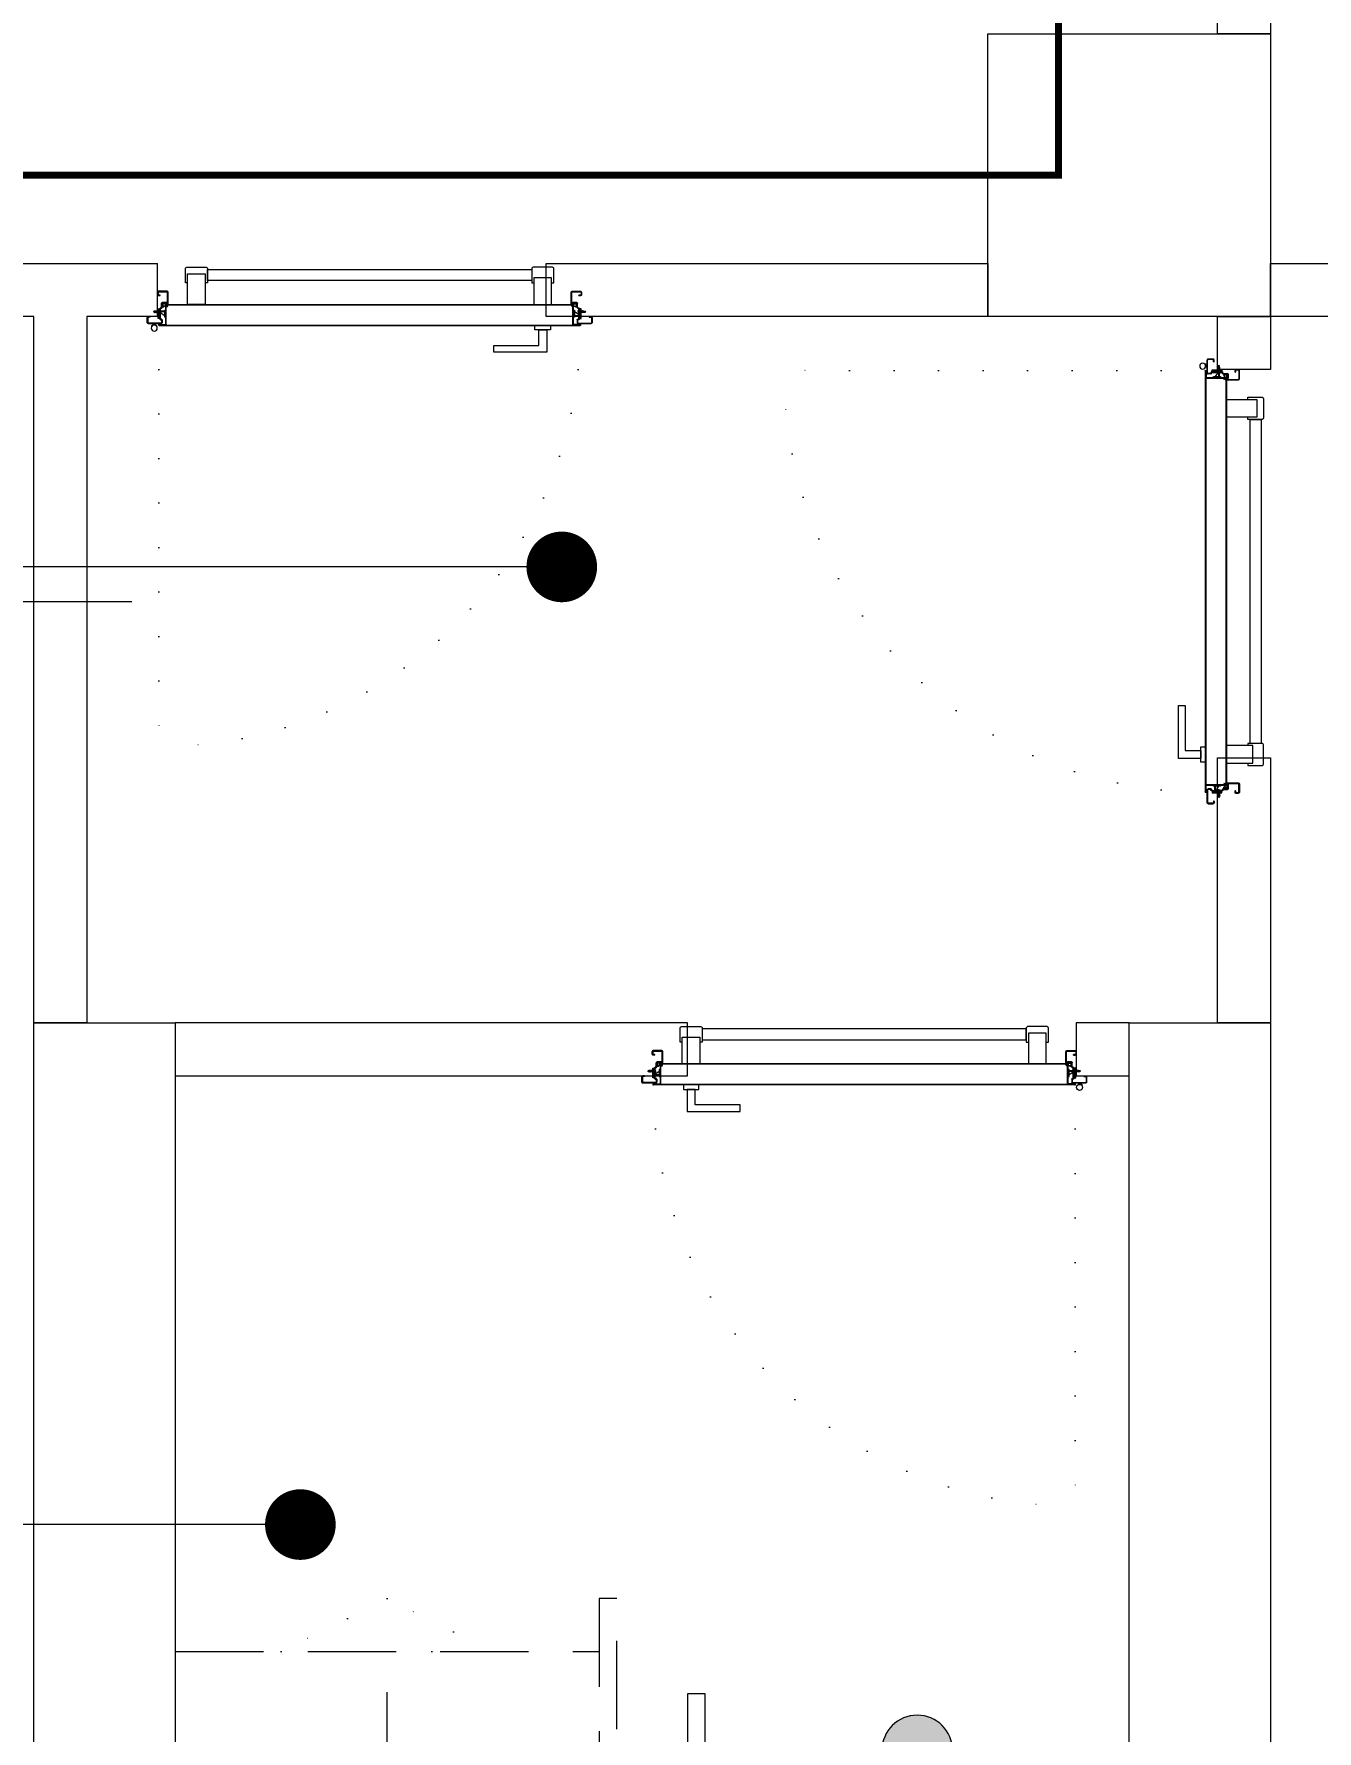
# Model space of a CAD drawing. Header units: metres. Extents: x -17822 to 152406, y -4219 to 19791.
# Drawn here: x 6470 to 6833.2, y 2799.5 to 3280 of the extents above; entities that cross this region are included whole.
import ezdxf
from ezdxf.enums import TextEntityAlignment as Align

# ---------------------------------------------------------------- set-up
doc = ezdxf.new("R2010")
doc.units = ezdxf.units.M
doc.header["$LTSCALE"] = 100
doc.header["$MEASUREMENT"] = 0
doc.linetypes.add('DOT2', pattern=[0.125, 0, -0.125])
doc.linetypes.add('HIDDEN', pattern=[0.375, 0.25, -0.125])
doc.layers.get('0').update_dxf_attribs({"color": 9, "lineweight": 9})
for name, color, linetype, lineweight in [('00', 9, 'Continuous', 9), ('01', 9, 'Continuous', 9), ('06D', 9, 'Continuous', 9), ('10', 9, 'Continuous', 9), ('14', 9, 'Continuous', 9), ('19', 9, 'Continuous', 9), ('19D', 9, 'DOT2', 9), ('20', 9, 'DOT2', 9), ('21', 9, 'Continuous', 9), ('21_mahal200', 9, 'Continuous', 9)]:
    doc.layers.add(name, color=color, linetype=linetype, lineweight=lineweight)
doc.styles.add('Arial', font='arial.ttf', dxfattribs={"height": 2.5})
doc.styles.add('MuuM_TEXT-ITALIC', font='ARIALNI.TTF')
doc.styles.add('MuuM_TEXT-STANDART', font='ARIALN.TTF')
doc.dimstyles.new('MuuM_DIM200', dxfattribs={"dimscale": 20, "dimtxt": 2, "dimasz": 1, "dimexe": 1, "dimexo": 1, "dimgap": 1, "dimtad": 1, "dimdec": 1, "dimrnd": 0.5, "dimdsep": 46, "dimtxsty": 'MuuM_TEXT-STANDART', "dimblk": 'ARCHTICK', "dimcen": 0, "dimdle": 0.15, "dimclrd": 256, "dimclre": 256, "dimclrt": 256, "dimadec": 0, "dimazin": 0, "dimtfac": 5, "dimtdec": 1, "dimtix": 1, "dimtmove": 2, "dimatfit": 3, "dimldrblk": 'DOT', "dimfxl": 3, "dimfxlon": 1, "dimtolj": 1, "dimlwd": -1, "dimlwe": -1, "dimarcsym": 0})

# ---------------------------------------------------------------- blocks, each defined once
blk = doc.blocks.new('p-kolon_80x80')
blk.add_lwpolyline([(-40, -40), (40, -40), (40, 40), (-40, 40)], close=True)
blk = doc.blocks.new('2.bod.sitatik')
at = {"layer": '01'}
blk.add_lwpolyline([(6509.999995712435, -5630.000000000011), (6509.999995712435, -5630.000000000011), (6509.999995712435, -5630.000000000011), (6509.999995712435, -6180.000004305974), (6779.999995712431, -6180.000004305974), (6779.999995712427, -5765.000000124553), (6779.999995712427, -5765.000000124553), (6779.99999571246, -5630.000000000004), (6819.99999571246, -5630.000000000004), (6819.999995712427, -6230.000004305974), (6469.999995712427, -6230.000004305974), (6469.999995712431, -5630.000000000011), (6509.999995712435, -5630.000000000011)], dxfattribs=at)
at = {"layer": '01', "xscale": -1, "rotation": 180}
blk.add_blockref('p-kolon_80x80', (6779.999995712427, -5390.00000430597), dxfattribs=at)
blk = doc.blocks.new('p-işyeri')
at = {"color": 0, "const_width": 2}
blk.add_lwpolyline([(200, 0), (200, 700), (-200, 700), (-200, 0)], close=True, dxfattribs=at)
blk = doc.blocks.new('0_arrowstairs')
blk.add_lwpolyline([(0, 0), (0, -30), (15, 0), (0, 30)], close=True)
blk = doc.blocks.new('p-M01-M02_M03')
at = {"layer": '19'}
h = blk.add_hatch(color=256, dxfattribs=at)
h.dxf.hatch_style = 1
h.paths.add_polyline_path([(186, -201.2897312964414), (234, -201.2897312964414), (210.0000006112423, -177.2458645339938)])
h = blk.add_hatch(color=256, dxfattribs=at)
h.dxf.hatch_style = 1
edge = h.paths.add_edge_path()
edge.add_arc((210, -344), 10, 0, 360)
for points in [[(145, -206.3333333333357), (270, -147.9999999999927)], [(145, -206.3333333333357), (270, -148)], [(210, -344), (210, -201.2897312964414), (210, -201.2897312964414)], [(150, -204), (150, -360), (150, -360), (145, -360), (145, -360), (145, -206.3333333333357)]]:
    blk.add_lwpolyline(points, dxfattribs=at)
blk.add_lwpolyline([(186, -201.2897312964414), (234, -201.2897312964414), (210.0000006112423, -177.2458645339938)], close=True, dxfattribs=at)
at = {"layer": '19', "linetype": 'Continuous'}
for points in [[(210, -176), (270, -176)], [(150, -204), (270, -204)], [(150, -231.9999999999999), (270, -232)], [(150, -260), (270, -260)], [(150, -288), (270, -288)], [(150, -316), (270, -316)], [(150, -344), (270, -344)]]:
    blk.add_lwpolyline(points, dxfattribs=at)
at = {"layer": '19'}
blk.add_circle((210, -344), 10, dxfattribs=at)
at = {"layer": '19D', "linetype": 'HIDDEN'}
for points in [[(145, -200.743163389583), (145, -125), (125, -125), (125, -125), (125, -387), (120, -387), (120, -120), (120, -120), (150, -120), (150, -198.4098300562473)], [(150, -120), (270, -120)], [(210, -165), (210.0000143954658, -119.9999946800647)], [(145, -200.743163389583), (270, -142.4098300562473)], [(0, -148), (120, -148)], [(150, -148), (258.0210644062317, -148)], [(0, -176), (120, -176)], [(150, -176), (198.0210644062608, -176)], [(0, -204), (120, -204)], [(0, -232), (120, -231.9999999999999)], [(0, -260), (120, -260)], [(0, -288), (120, -287.9999999999999)], [(0, -316), (120, -316)], [(0, -344), (120, -343.9999999999998)], [(0, -372), (120, -371.9999999999998)]]:
    blk.add_lwpolyline(points, dxfattribs=at)
at = {"layer": '19D'}
blk.add_lwpolyline([(145, -200.743163389583), (270, -142.4098300562473)], dxfattribs=at)
at = {"layer": '19D', "linetype": 'HIDDEN', "extrusion": (0, 0, -1)}
blk.add_lwpolyline([(-60, -148), (-60.00015595287459, -371.9999999998002)], dxfattribs=at)
blk.add_circle((-60, -148), 5, dxfattribs=at)
at = {"layer": '19D', "linetype": 'HIDDEN', "extrusion": (0, 0, -1), "zscale": -1, "rotation": 90}
blk.add_blockref('0_arrowstairs', (-209.9999571749922, -119.9999946800647), dxfattribs=at)
at = {"layer": '19D', "linetype": 'HIDDEN', "extrusion": (0, 0, -1), "rotation": 270}
blk.add_blockref('0_arrowstairs', (-60.00021317334812, -371.9999999998002), dxfattribs=at)
blk = doc.blocks.new('*U19')
at = {"ltscale": 15}
for p, q in [((-24.92916333728799, 0.8855214635775553), (-25.66003949670567, 3.3694447e-09)), ((-24.92916333728799, -0.8855214568386655), (-25.66003949670567, 3.3694447e-09)), ((-22.86626753712635, 1.500000003369444), (-24.92916333728799, 0.8855214635775553)), ((-22.86626753712635, 1.500000003383996), (-22.86626753712635, -1.499999996630554)), ((-21.21786779520335, -2.651713709567861), (-18.08572045961046, 2.844075251790038)), ((-21.0491052348807, -2.747894477683889), (-17.91695789928781, 2.747894483688563)), ((-19.71786779520335, -2.651713709942244), (-16.58572045961046, 2.844075251415658)), ((-19.5491052348807, -2.747894478058272), (-16.41695789928781, 2.747894483314181)), ((-18.49233535685925, 1.500000002995061), (-18.34640248188225, 1.994374120983688)), ((-18.21786779520335, -2.651713710316626), (-15.08572045961045, 2.844075251041274)), ((-18.0491052348807, -2.747894478432654), (-14.91695789928781, 2.747894482939798)), ((-16.99233535685926, 1.500000002620678), (-16.84640248188225, 1.994374120609305)), ((-16.71786779520334, -2.651713710691009), (-13.58572045961045, 2.844075250666891)), ((-16.5491052348807, -2.747894478807038), (-13.41695789928781, 2.747894482565416)), ((-15.49233535685926, 1.500000002246294), (-15.34640248188225, 1.994374120234922)), ((-15.21786779520335, -2.651713711065392), (-12.08572045961046, 2.84407525029251)), ((-15.0491052348807, -2.74789447918142), (-11.91695789928781, 2.747894482191033)), ((-13.99233535685926, 1.500000001871913), (-13.84640248188225, 1.994374119860539)), ((-13.71786779520334, -2.651713711439775), (-10.58572045961045, 2.844075249918127)), ((-13.5491052348807, -2.747894479555803), (-10.41695789928781, 2.74789448181665)), ((-12.49233535685926, 1.50000000149753), (-12.34640248188225, 1.994374119486158)), ((-12.21786779520334, -2.651713711814156), (-9.085720459610457, 2.844075249543743)), ((-12.0491052348807, -2.747894479930184), (-8.916957899287807, 2.747894481442267)), ((-10.99233535685925, 1.500000001123146), (-10.84640248188225, 1.994374119111774)), ((-10.71786779520334, -2.65171371218854), (-7.585720459610457, 2.844075249169362)), ((-10.5491052348807, -2.747894480304569), (-7.416957899287808, 2.747894481067885)), ((-9.492335356859256, 1.500000000748764), (-9.34640248188225, 1.994374118737391)), ((-9.217867795203347, -2.651713712562923), (-6.085720459610457, 2.844075248794977)), ((-9.049105234880695, -2.74789448067895), (-5.916957899287808, 2.747894480693502)), ((-7.992335356859257, 1.500000000374381), (-7.846402481882249, 1.994374118363009)), ((-7.717867795203348, -2.651713712562923), (-4.585720459610457, 2.844075248794977)), ((-7.549105234880698, -2.74789448067895), (-4.416957899287809, 2.747894480693502)), ((-6.492335356859257, 1.5), (-6.346402481882249, 1.994374117988627)), ((-6.217867795203348, -2.651713712562923), (-3.085720459610456, 2.844075248794977)), ((-6.049105234880698, -2.74789448067895), (-2.916957899287807, 2.747894480693502)), ((-4.992335356859256, 1.5), (-4.846402481882249, 1.994374117988627)), ((-4.717867795203347, -2.651713712562923), (-1.585720459610455, 2.844075248794977)), ((-4.549105234880697, -2.74789448067895), (-1.416957899287808, 2.747894480693502)), ((-3.492335356859257, 1.5), (-3.346402481882249, 1.994374117988627)), ((-1.992335356859257, 1.5), (-1.846402481882249, 1.994374117988627)), ((-0.4666946266661399, 4.199658174678916), (-1.500000000014551, 1.5)), ((-1.45519e-11, 0.485693527487456), (-0.5584785904065939, 0.485693527487456)), ((-24.92916333728799, -0.8855214568386655), (-22.86626753712635, -1.499999996630554)), ((-8.561485779636486, -1.50000000018631), (-22.86626753712635, -1.499999996616003)), ((-21.21786779520335, -2.651713709567861), (-20.87789673454245, -1.499999997004938)), ((-20.33790809827042, -1.499999997004938), (-19.06148577951535, -1.499999997004938)), ((-19.71786779520335, -2.651713709942244), (-19.37789673454244, -1.499999997379321)), ((-18.83790809827042, -1.499999997379321), (-17.56148577951535, -1.499999997379321)), ((-18.21786779520335, -2.651713710316626), (-17.87789673454244, -1.499999997753704)), ((-17.33790809827041, -1.499999997753704), (-16.06148577951535, -1.499999997753704)), ((-16.71786779520334, -2.651713710691009), (-16.37789673454244, -1.499999998128085)), ((-15.83790809827042, -1.499999998128085), (-14.56148577951535, -1.499999998128085)), ((-15.21786779520335, -2.651713711065392), (-14.87789673454244, -1.499999998502469)), ((-14.33790809827042, -1.499999998502469), (-13.06148577951535, -1.499999998502469)), ((-13.71786779520334, -2.651713711439775), (-13.37789673454244, -1.499999998876851)), ((-12.83790809827042, -1.499999998876851), (-11.56148577951535, -1.499999998876851)), ((-12.21786779520334, -2.651713711814156), (-11.87789673454244, -1.499999999251234)), ((-11.33790809827042, -1.499999999251234), (-10.06148577951535, -1.499999999251234)), ((-10.71786779520334, -2.65171371218854), (-10.37789673454244, -1.499999999625616)), ((-9.837908098270418, -1.499999999625616), (-8.561485779515351, -1.499999999625616)), ((-9.217867795203347, -2.651713712562923), (-8.877896734542444, -1.5)), ((-8.337908098270418, -1.5), (-7.061485779515351, -1.5)), ((-7.717867795203348, -2.651713712562923), (-7.377896734542446, -1.5)), ((-6.837908098270417, -1.5), (-5.561485779515351, -1.5)), ((-6.217867795203348, -2.651713712562923), (-5.877896734542446, -1.5)), ((-5.337908098270418, -1.5), (-4.061485779515351, -1.5)), ((-4.717867795203347, -2.651713712562923), (-4.377896734542446, -1.5)), ((-3.837908098270418, -1.5), (-2.117520781146594, -1.5)), ((-0.4666946266661399, -4.199658174678916), (-1.500000000014551, -1.5)), ((-1.45519e-11, -0.485693527487456), (-0.5584785904065939, -0.485693527487456))]:
    blk.add_line(p, q, dxfattribs=at)
for p, q in [((-6.851732717175723, 1.499999999986432), (-22.86626753712635, 1.500000003383996)), ((-17.35173271717212, 1.500000002995061), (-18.62815503589809, 1.500000003009613)), ((-15.85173271717212, 1.500000002620678), (-17.12815503589809, 1.500000002635229)), ((-14.35173271717212, 1.500000002246294), (-15.62815503589809, 1.500000002260846)), ((-12.85173271717212, 1.500000001871913), (-14.12815503589809, 1.500000001886465)), ((-11.35173271717212, 1.50000000149753), (-12.62815503589809, 1.500000001512082)), ((-9.851732717172126, 1.500000001123146), (-11.12815503589809, 1.500000001137698)), ((-8.351732717172126, 1.500000000748764), (-9.628155035898088, 1.500000000763316)), ((-6.851732717172125, 1.500000000374381), (-8.12815503589809, 1.500000000388934)), ((-5.351732717172126, 1.5), (-6.628155035898089, 1.500000000014551)), ((-3.851732717172126, 1.5), (-5.128155035898088, 1.500000000014551)), ((-2.351732717172125, 1.5), (-3.628155035898088, 1.500000000014551)), ((-1.500000000014551, 1.5), (-2.128155035898088, 1.499999999985448)), ((0, 0.485693527487456), (-2.91038e-11, 4.074984846374718)), ((-1.500000000014551, -1.5), (-2.117520781146594, -1.5)), ((0, -0.485693527487456), (-2.91038e-11, -4.074984846374718))]:
    blk.add_line(p, q)
for centre, radius, start, end in [((-25.95796174036086, 3.906605131073541), 3.917948606989341, 274.3610015663114, 322.1024595623439), ((-25.95796174036086, -3.906605124320099), 3.917948606989341, 37.89754043765607, 85.63899843368866), ((-18.00133917944913, 2.795984867739301), 0.0971230429967582, 330.3204195814263, 150.3204195851494), ((-16.50133917944913, 2.795984867364919), 0.0971230429967582, 330.3204195814263, 150.3204195851494), ((-15.00133917944913, 2.795984866990536), 0.0971230429967582, 330.3204195814263, 150.3204195851494), ((-13.50133917944913, 2.795984866616154), 0.0971230429967582, 330.3204195814263, 150.3204195851494), ((-12.00133917944913, 2.795984866241771), 0.0971230429967582, 330.3204195814263, 150.3204195851494), ((-10.50133917944913, 2.79598486586739), 0.0971230429967582, 330.3204195814263, 150.3204195851494), ((-9.001339179449133, 2.795984865493005), 0.0971230429967582, 330.3204195814263, 150.3204195851494), ((-7.501339179449133, 2.795984865118624), 0.0971230429967582, 330.3204195814263, 150.3204195851494), ((-6.001339179449133, 2.79598486474424), 0.0971230429967582, 330.3204195814263, 150.3204195851494), ((-4.501339179449131, 2.79598486474424), 0.0971230429967582, 330.3204195814263, 150.3204195851494), ((-3.001339179449132, 2.79598486474424), 0.0971230429967582, 330.3204195814263, 150.3204195851494), ((-1.501339179449131, 2.79598486474424), 0.0971230429967582, 330.3204195814263, 150.3204195851494), ((-0.5584785904065939, 0), 0.485693527494732, 90, 270), ((-0.2500000000291038, 4.074984846374718), 0.25, 0, 150.0864121150121), ((-21.13348651502747, -2.699804093633151), 0.0971230429985286, 150.3204195851494, 330.3204195814263), ((-19.63348651502746, -2.699804094007535), 0.0971230429985286, 150.3204195851494, 330.3204195814263), ((-18.13348651502747, -2.699804094381917), 0.0971230429985286, 150.3204195851494, 330.3204195814263), ((-16.63348651502747, -2.6998040947563), 0.0971230429985286, 150.3204195851494, 330.3204195814263), ((-15.13348651502747, -2.699804095130681), 0.0971230429985286, 150.3204195851494, 330.3204195814263), ((-13.63348651502747, -2.699804095505064), 0.0971230429985286, 150.3204195851494, 330.3204195814263), ((-12.13348651502747, -2.699804095879446), 0.0971230429985286, 150.3204195851494, 330.3204195814263), ((-10.63348651502747, -2.69980409625383), 0.0971230429985286, 150.3204195851494, 330.3204195814263), ((-9.13348651502747, -2.699804096628212), 0.0971230429985286, 150.3204195851494, 330.3204195814263), ((-7.633486515027468, -2.699804096628212), 0.0971230429985286, 150.3204195851494, 330.3204195814263), ((-6.133486515027468, -2.699804096628212), 0.0971230429985286, 150.3204195851494, 330.3204195814263), ((-4.633486515027469, -2.699804096628212), 0.0971230429985286, 150.3204195851494, 330.3204195814263), ((-0.2500000000291038, -4.074984846374718), 0.25, 209.9135878849879, 0)]:
    blk.add_arc(centre, radius, start, end, dxfattribs=at)
blk = doc.blocks.new('conta')
at = {"ltscale": 10}
for p, q in [((-2649.88457864667, 5344.455825921778), (-2649.781569468351, 5344.301633396813)), ((-2649.871621952104, 5345.532298343229), (-2649.808544591245, 5345.60918437327)), ((-2649.781569468351, 5344.301633396813), (-2649.739882349543, 5344.303238829697)), ((-2649.717904841179, 5345.404115764141), (-2649.276545331356, 5345.40411576414)), ((-2649.249308849092, 5345.41218517824), (-2649.093265831303, 5345.513544670244)), ((-2648.965995600494, 5344.049454396311), (-2648.777471991541, 5343.801670366403)), ((-2648.873045252174, 5344.092437173766), (-2648.697887927563, 5343.86222097962)), ((-2648.832430450569, 5344.873398448111), (-2648.555139291929, 5345.237853176764)), ((-2648.773650272389, 5345.115806653103), (-2648.634723355906, 5345.29840378998)), ((-2648.707404652945, 5343.792153641021), (-2648.707404652944, 5343.792153641023)), ((-2648.56465601731, 5345.307920515362), (-2648.56465601731, 5345.30792051536))]:
    blk.add_line(p, q, dxfattribs=at)
for centre, radius, start, end in [((-2649.867948309208, 5344.466935911692), 0.02, 170.4673903180436, 213.745125695424), ((-2653.029638846309, 5344.997871487533), 3.185960017608763, 350.4673903192517, 8.937225146708748), ((-2649.832966160306, 5345.500585100561), 0.05, 140.6345186824013, 188.937225146289), ((-2649.743476092585, 5345.584542564512), 0.0695782168265939, 22.2427540051372, 159.2580395099665), ((-2649.737938518279, 5344.578443547704), 0.03, 160.3382091565178, 273.2666141595109), ((-2650.936561627295, 5345.006711161581), 1.24283561647415, 340.3382091559739, 16.77717905392328), ((-2649.717904841179, 5345.374115764142), 0.03, 90, 196.7771790543317), ((-2649.564890118105, 5341.546497525601), 3.006880377912004, 80.43616231547664, 93.26661415929064), ((-2649.276545331356, 5345.454115764142), 0.05, 270, 303.006190472325), ((-2649.215510570053, 5344.144843779862), 0.2309379353915323, 353.9571146889479, 81.9003809477531), ((-2649.076923941944, 5345.488386318704), 0.03, 4.797210456549911, 123.0061904732998), ((-2649.06032337398, 5344.541168597767), 0.03, 260.4361623156111, 338.7065904252872), ((-2650.218570784835, 5344.992596921204), 1.27311085424941, 338.7065904253264, 23.04177108138874), ((-2648.886411536517, 5344.110005009527), 0.1, 173.9571146892452, 217.2652715629932), ((-2649.014064552595, 5345.565873360873), 0.05, 18.79511040177034, 42.14290060263682), ((-2651.170267329441, 5344.832047389523), 2.327654708483789, 7.589656727041817, 18.79511040195748), ((-2648.793461188196, 5344.152987786982), 0.1, 173.6856905342852, 217.2652715631509), ((-2658.196233948516, 5345.19344056882), 9.360162660883232, 353.6856905344524, 357.8536961438912), ((-2648.813442304377, 5345.146081959711), 0.05, 187.5896567266172, 322.734728436849), ((-2648.792638418581, 5344.843123141504), 0.05, 142.7347284365335, 180.2669000410643), ((-2648.737679959552, 5343.831945673011), 0.05, 217.2652715630534, 307.2652715629932), ((-2648.737679959552, 5343.831945673011), 0.05, 307.2652715616906, 37.26527156313838), ((-2648.594931323918, 5345.268128483372), 0.05, 52.73472843700681, 142.7347284369465), ((-2648.594931323917, 5345.268128483372), 0.05, 322.7347284368616, 52.73472843830955)]:
    blk.add_arc(centre, radius, start, end, dxfattribs=at)
for points, knots in [([(-2649.739972100426, 5344.306255326582), (-2649.740762022781, 5344.343560380576), (-2649.700166334274, 5344.518482922243), (-2649.590194330056, 5344.329629793399), (-2649.33554102084, 5344.364003448703), (-2649.23286733119, 5344.371177846658), (-2649.182972650596, 5344.373478015706)], [0, 0, 0, 0, 0.1008757256221398, 0.3841125790564019, 0.5436165790073517, 0.6906784915187596, 0.6906784915187596, 0.6906784915187596, 0.6906784915187596]), ([(-2648.976990870271, 5345.599422460389), (-2649.003971912227, 5345.629238061785), (-2649.085792139472, 5345.711981028801), (-2649.229565699328, 5345.441070173102), (-2649.320702423269, 5345.740227997755), (-2649.390384326692, 5345.456182943867), (-2649.506289250117, 5345.749289777949), (-2649.588706243419, 5345.502736398745), (-2649.65060853266, 5345.569593701604), (-2649.679075303381, 5345.610880115782)], [0.0086372795073327, 0.0086372795073327, 0.0086372795073327, 0.0086372795073327, 0.1097304071023714, 0.3133405117133084, 0.4430081302286528, 0.5658764116796621, 0.7165186229687929, 0.8527973941796391, 0.9648495225780807, 0.9648495225780807, 0.9648495225780807, 0.9648495225780807])]:
    blk.add_open_spline(points, degree=3, knots=knots, dxfattribs=at)
blk = doc.blocks.new('p-yn_sackasa')
at = {"layer": '10', "linetype": 'Continuous'}
for p, q in [((5.797999999999999e-12, 6.160107124346553), (5.797999999999999e-12, 6.901678089640312)), ((0.0126404492533539, 6.901678089640312), (0.0126404492533539, 6.154270380447258)), ((0.1390449417523314, 6.901678089640312), (0.1390449417523314, 6.160107124346553)), ((0.1516853910055715, 6.901678089640312), (0.1516853910055715, 6.160107124346553)), ((0.2553930351743361, 5.911511622433295), (0.7457865057396589, 5.911511622433295)), ((2.68820220713394, 7.162914040804025), (0.2612359511607565, 7.162914040804025)), ((2.68820220713394, 7.150273591556469), (0.2612359511607565, 7.150273591556469)), ((2.68820220713394, 7.023869099057606), (0.2612359511607565, 7.023869099057606)), ((0.2612359511607565, 7.011228649807151), (2.68820220713394, 7.011228649807151)), ((0.2612359511607565, 6.050556564182613), (0.7584269549930696, 6.050556564182613)), ((0.7457865057396589, 6.037916114932157), (0.2612359511607565, 6.037916114932157)), ((0.7584269549930696, 5.89887117318284), (0.2612359511607565, 5.89887117318284)), ((0.7457865057396589, 5.911511622433295), (0.7457865057396589, 6.037916114932157)), ((0.7584269549930696, 5.89887117318284), (0.7584269549930696, 6.050556564182613)), ((2.797752767300721, 3.28791612610513), (2.797752767300721, 6.901678089640312)), ((2.810393216548277, 3.28791612610513), (2.810393216548277, 6.901678089640312)), ((2.936797709047084, 3.28791612610513), (2.936797709047084, 6.901678089640312)), ((2.949438158300495, 3.28791612610513), (2.949438158300495, 6.901678089640312)), ((-2.190994744387012, 0), (-2.190994744387012, -0.1516863226308374)), ((0.6741572933271414, -0.7064606934320068), (0.6741572933271414, 2.272464645671448)), ((0.6867977425746972, -0.710674176513578), (0.6867977425746972, 2.272464645671448)), ((0.8132022350736178, -0.710674176513578), (0.8132022350736178, 2.272464645671448)), ((0.8258426843269148, -0.7112913859513128), (0.8258426843269148, 2.272464645671448)), ((0.9236415768333472, 2.332650795142399), (0.9462067538116798, 2.321257108956331)), ((0.9293363625591836, 2.343933383631508), (0.9519179984637276, 2.332531467982335)), ((0.9862924493151012, 2.456775727457738), (1.008874085213733, 2.445379983904444)), ((1.014560641482262, 2.456666687122208), (0.9919954645039863, 2.468060373314074)), ((1.112359533988751, 2.516848721864505), (1.112359533988751, 3.73033184985104)), ((1.124999983236307, 2.516848721864505), (1.124999983236307, 3.73033184985104)), ((1.251404475735057, 3.73033184985104), (1.251404475735057, 2.516848721864505)), ((1.264044924988525, 2.516848721864505), (1.264044924988525, 3.73033184985104)), ((1.365168518980567, 3.983140834845812), (2.494381985301174, 3.983140834845812)), ((2.494381985301174, 3.970500385598257), (1.365168518980567, 3.970500385598257)), ((1.365168518980567, 3.844095893099449), (2.494381985301174, 3.844095893099449)), ((2.494381985301174, 3.831455443848994), (1.365168518980567, 3.831455443848994)), ((2.599077164573941, 3.689620715452463), (2.49625830199227, 3.356208292837267)), ((2.508330918557589, 3.352482405208888), (2.61114978113909, 3.685894827824085)), ((2.731941782508499, 3.648646238358935), (2.629122919921087, 3.315231758379353)), ((2.744014399068079, 3.644918293363275), (2.641195536492148, 3.311505870750977)), ((-2.949421699374227, -0.2528099166316906), (-2.949421699374227, -1.747191015005228)), ((-2.936781250120816, -1.747191015005228), (-2.936781250120816, -0.2528099166316906)), ((-2.810376757622009, -0.2528099166316906), (-2.810376757622009, -1.747191015005228)), ((-2.797736308380194, -0.2528099166316906), (-2.797736308380194, -1.747191015005228)), ((-2.190994744387012, -9.316339629e-07), (-2.69661271438224, -9.316339629e-07)), ((-2.203635193634569, -0.0126413808815187), (-2.69661271438224, -0.0126413808815187)), ((-2.203635193634569, -0.1390458733803825), (-2.69661271438224, -0.1390458733803825)), ((-2.190994744387012, -0.1516863226308374), (-2.69661271438224, -0.1516863226308374)), ((1.011235939990797, -1.848314609000226), (-2.69661271438224, -1.848314609000226)), ((1.011235939990797, -1.860955058250681), (-2.69661271438224, -1.860955058250681)), ((-2.69661271438224, -1.987359550749545), (1.011235939990797, -1.987359550749545)), ((1.011235939990797, -2), (-2.69661271438224, -2)), ((-2.203635193634569, -0.1390458733803825), (-2.203635193634569, -0.0126413808815187)), ((0.9236415768333472, -0.7708562112558753), (0.9462067538116798, -0.7594666397984611)), ((0.9293363625591836, -0.7821429144765945), (0.9519097689946534, -0.7707492282905264)), ((0.9863006787783206, -0.8949852583027677), (1.008874085213733, -0.8835915721109017)), ((1.014560641482262, -0.8948741606029103), (0.9919954645039863, -0.9062678467918772)), ((1.112359533988751, -0.9550561953452644), (1.112359533988751, -1.747191015005228)), ((1.124999983236307, -0.9550561953452644), (1.124999983236307, -1.747191015005228)), ((1.251404475735057, -0.9550561953452644), (1.251404475735057, -1.747191015005228)), ((1.264044924988525, -0.9550561953452644), (1.264044924988525, -1.747191015005228))]:
    blk.add_line(p, q, dxfattribs=at)
for points in [[(0.1462961196783681, 2.141888515910238), (0.6741572933271414, 2.141888515910238), (0.6741572933271414, -0.5426205813419074), (0.1462961196783681, -0.5426205813419074)], [(0.1462961196783681, 2.141888515910238), (0.4102267065085244, 2.141888515910238), (0.4102267065085244, -0.5426205813419074), (0.1462961196783681, -0.5426205813419074)]]:
    blk.add_lwpolyline(points, close=True, dxfattribs=at)
for centre, radius, start, end in [((0.2612359511607565, 6.901678089640312), 0.2612359672366232, 90, 180), ((0.2612359511607565, 6.160107124346553), 0.2612359672366232, 180, 270), ((0.2612359511607565, 6.901678089640312), 0.2485955019136159, 90, 180), ((0.2612359511607565, 6.160107124346553), 0.2486639896585876, 181.3449936081884, 271.3502066744619), ((0.2612359511607565, 6.901678089640312), 0.1221910094151671, 90, 180), ((0.2612359511607565, 6.160107124346553), 0.1221910094151671, 180, 270), ((0.2612359511607565, 6.901678089640312), 0.1095505682019034, 90, 180), ((0.2612359511607565, 6.160107124346553), 0.1095505682019034, 180, 270), ((2.68820220713394, 6.901678089640312), 0.2612359672366232, 0, 90), ((2.68820220713394, 6.901678089640312), 0.2485955019136159, 0, 90), ((2.68820220713394, 6.901678089640312), 0.1221910094151671, 0, 90), ((2.68820220713394, 6.901678089640312), 0.1095505682019034, 0, 90), ((0.8932584136549621, 2.272464645671448), 0.2191011364038069, 63.21527926567308, 180), ((0.8932584136549621, 2.272464645671448), 0.2064606710807996, 63.21689132135944, 180), ((0.8932584136549621, 2.272464645671448), 0.0800561785823509, 63.21501713256372, 180), ((0.8932584136549621, 2.272464645671448), 0.06741572933250599, 63.21444920700227, 180), ((1.044943804654735, 2.516848721864505), 0.2191011364038069, 243.2147943681421, 0), ((1.044943804654735, 2.516848721864505), 0.2064612336414835, 243.2197019113263, 0), ((1.044943804654735, 2.516848721864505), 0.0800561785823509, 243.2202750371601, 0), ((1.044943804654735, 2.516848721864505), 0.06741572933250599, 243.212873269387, 0), ((1.365168518980567, 3.73033184985104), 0.2528089849968975, 90, 180), ((1.365168518980567, 3.73033184985104), 0.2401685357470527, 90, 180), ((1.365168518980567, 3.73033184985104), 0.1137640432486039, 90, 180), ((1.365168518980567, 3.73033184985104), 0.101123593998759, 90, 180), ((2.717696588719377, 3.28791612610513), 0.2317415695804894, 162.8600959066622, 0), ((2.494381985301174, 3.721904883685056), 0.2612359672366232, 342.8602471134818, 90), ((2.494381985301174, 3.721904883685056), 0.2485955019136159, 342.8612937507759, 90), ((2.494381985301174, 3.721904883685056), 0.1221910094151671, 342.8607448352903, 90), ((2.494381985301174, 3.721904883685056), 0.1095505682019034, 342.8621489788778, 90), ((2.717696588719377, 3.28791612610513), 0.2191011203306445, 162.8612747622142, 0), ((2.717696588719377, 3.28791612610513), 0.0926966278321958, 162.8605252312554, 0), ((2.717696588719377, 3.28791612610513), 0.0800561785823509, 162.8624122113423, 0), ((-2.69661271438224, -0.2528099166316906), 0.2528089849968975, 90, 180), ((-2.69661271438224, -1.747191015005228), 0.2528089849968975, 180, 270), ((-2.69661271438224, -0.2528099166316906), 0.2401685357470527, 90, 180), ((-2.69661271438224, -1.747191015005228), 0.2401685357470527, 180, 270), ((-2.696612714370644, -0.2528099166374886), 0.1137640432541957, 90.00000000667663, 179.999999996678), ((-2.69661271438224, -1.747191015005228), 0.1137640432486039, 180, 270), ((-2.69661271438224, -0.2528099166316906), 0.101123593998759, 90, 180), ((-2.69661271438224, -1.747191015005228), 0.101123593998759, 180, 270), ((0.8932584136549621, -0.710674176513578), 0.2191011364038069, 180, 296.7849631789823), ((0.8932584136549621, -0.710674176513578), 0.2064606710807996, 180, 296.7851474301186), ((0.8932584136549621, -0.710674176513578), 0.0800561785823509, 180, 296.7849828674363), ((0.8932584136549621, -0.710674176513578), 0.06741572933250599, 180, 180.52454387344), ((0.8932584136549621, -0.710674176513578), 0.06741572933250599, 180, 296.787126730613), ((1.044943804654735, -0.9550561953452644), 0.2191011364038069, 0, 116.7854480851016), ((1.044943804654735, -0.9550561953452644), 0.2064606710807996, 0, 116.7836232429883), ((1.044943804654735, -0.9550561953452644), 0.0800561785823509, 0, 116.7810518938144), ((1.011235939990797, -1.747191015005228), 0.1137640432486039, 270, 0), ((1.011235939990797, -1.747191015005228), 0.2401685357470527, 270, 0), ((1.011235939990797, -1.747191015005228), 0.101123593998759, 270, 0), ((1.011235939990797, -1.747191015005228), 0.2528089849968975, 270, 0), ((1.044943804654735, -0.9550561953452644), 0.06741572933250599, 0, 116.787126730613)]:
    blk.add_arc(centre, radius, start, end, dxfattribs=at)
at = {"layer": '10', "xscale": 0.0842696629213483, "yscale": 0.0842696629213483, "zscale": 0.0842696629213483}
blk.add_blockref('*U19', (0.9522471787116727, 1.34936699136449), dxfattribs=at)
at = {"layer": '14', "xscale": -0.7887640449438696, "yscale": 0.7887640449438696, "zscale": 0.7887640449438204, "rotation": 90}
blk.add_blockref('conta', (4217.778918883595, -2086.420243314774), dxfattribs=at)
blk = doc.blocks.new('*U28')
at = {"layer": '06D'}
for points in [[(110.1249999984011, 4.764044924981362), (110.1249999984011, 11.01404492498136), (95.12499999840112, 11.01404492498136), (95.12499999840112, 9.139044924981363), (107.8749999984011, 9.139044924981363), (107.8749999984011, 9.139044924981363), (107.8749999984011, 4.764044924981362), (110.1249999984011, 4.764044924981362)], [(111.1999999984018, 3.514044924981361), (111.1999999984018, 4.764044924981362), (106.7999999984013, 4.764044924981362), (106.7999999984013, 3.514044924981361), (111.1999999984018, 3.514044924981361)]]:
    blk.add_lwpolyline(points, dxfattribs=at)
for points in [[(8.499999998387464, -11.10523662698483), (13.49999999839474, -11.10523662698483), (13.49999999839474, -2.485955075020456), (8.499999998387464, -2.485955075020456)], [(111.4999999984047, -9.985955075020911), (106.4999999983974, -9.985955075020911), (106.4999999983974, -2.485955075019091), (111.4999999984047, -2.485955075019091)], [(14.12499999839474, -12.35523662710125), (105.8749999983974, -12.35523662709988), (105.8749999983974, -9.230236626979831), (14.12499999839474, -9.230236626981196)]]:
    blk.add_lwpolyline(points, close=True, dxfattribs=at)
for points in [[(8.49999999839474, -8.605236626983013), (7.874999998394741, -8.605236626983013), (7.874999998394741, -12.60523662697937, 0.4142135623737167), (8.24999999839474, -12.98023662697938), (13.74999999839838, -12.98023662698119, 0.4142135623820632), (14.12499999839474, -12.60523662698165), (14.12499999839474, -8.605236626983013), (13.49999999839474, -8.605236626983013)], [(111.4999999983975, -8.60523662698165), (112.1249999983974, -8.60523662698165), (112.1249999983974, -12.60523662697801, -0.4142135623737167), (111.7499999983974, -12.98023662697801), (106.2499999983938, -12.98023662697983, -0.4142135623820632), (105.8749999983974, -12.60523662698119), (105.8749999983974, -8.60523662698165), (106.4999999983974, -8.60523662698165)]]:
    blk.add_lwpolyline(points, format="xyb", dxfattribs=at)
at = {"layer": '10', "ltscale": 10}
for p, q in [((-1.599127832965677, 3.682145047161839), (-1.729346657988571, 3.575147094065187)), ((-1.599127832965677, 3.682145047161839), (-1.729346657988571, 3.575147094065187)), ((-1.221910112360092, 3.114619824538067), (-1.221910112360092, 3.243692532944123)), ((-1.221910112360092, 3.114619824538067), (-1.221910112360092, 3.243692532944123)), ((-1.221910112360092, 3.114619824538067), (-1.053370786518826, 3.114619824538067)), ((-1.221910112360092, 3.114619824538067), (-1.053370786518826, 3.114619824538067)), ((-1.053370786518826, 2.953089868798315), (-1.053370786518826, 3.381047670778798)), ((-1.053370786518826, 2.953089868798315), (-1.053370786518826, 3.381047670778798)), ((-0.8426966292108772, 2.953089868798315), (-0.8426966292108772, 3.381047670778798)), ((-0.8426966292108772, 2.953089868798315), (-0.8426966292108772, 3.381047670778798)), ((0.2999999983967427, 3.414044924980089), (0.2999999983967427, 3.289044924980089)), ((0.399999998396197, 3.514044924979543), (119.5999999983969, 3.514044924981361)), ((0.399999998396197, 3.189044924979725), (2.24999999839747, 3.189044924982454)), ((0.4499999983968337, 3.359044924980707), (0.4499999983968337, 3.344044924978561)), ((0.4549999984014903, 3.364044924979907), (119.5449999984039, 3.364044924981499)), ((0.4549999984014903, 3.339044924980044), (2.349999998396924, 3.339044924980044)), ((0.9999999983974704, 0.0441638730173963), (1.99999999839747, 0.6941638730179421)), ((1.99999999839747, 1.126544924979725), (1.99999999839747, 0.6941638730179421)), ((2.299999998396742, 1.126544924979725), (1.99999999839747, 1.126544924979725)), ((1.99999999839747, 0.6941638730179421), (1.99999999839747, -0.8058361269820579)), ((2.299999998396742, 3.139044924982954), (2.299999998396742, -2.385955075020092)), ((2.299999998396742, 0.6941638730179421), (2.299999998396742, 1.126544924979725)), ((2.299999998396742, -0.8058361269820579), (2.299999998396742, 0.6941638730179421)), ((2.449999998396833, 3.239044924979907), (2.449999998396833, -2.285955075019955)), ((117.5499999983967, 3.239044924981499), (117.5499999983967, -2.285955075018819)), ((119.5449999984039, 3.33904492498118), (117.6499999983962, 3.33904492498118)), ((117.6999999983968, 3.139044924981361), (117.6999999983968, -2.3859550750185)), ((117.6999999983968, 1.126544924981544), (117.6999999983968, -0.3734550750184553)), ((117.9999999983974, 1.126544924981544), (117.6999999983968, 1.126544924981544)), ((117.6999999983968, 1.126544924981544), (117.6999999983968, -0.3734550750184553)), ((117.9999999983974, 1.126544924981544), (117.6999999983968, 1.126544924981544)), ((119.5999999983969, 3.189044924981544), (117.7499999983975, 3.189044924981544)), ((117.9999999983974, -0.3734550750184553), (117.9999999983974, 1.126544924981544)), ((117.9999999983974, -0.3734550750184553), (117.9999999983974, 1.126544924981544)), ((117.9999999983974, 0.8765449249815446), (118.9999999983974, 0.8765449249815446)), ((117.9999999983974, 0.8765449249815446), (118.9999999983974, 0.8765449249815446)), ((117.9999999983974, 0.6765449249814992), (118.9999999983974, 0.6765449249814992)), ((117.9999999983974, 0.6765449249814992), (118.9999999983974, 0.6765449249814992)), ((118.9999999983974, 0.2765449249811809), (117.9999999983974, -0.3734550750184553)), ((118.9999999983974, 0.2765449249811809), (117.9999999983974, -0.3734550750184553)), ((119.5499999983967, 3.359044924979798), (119.5499999983967, 3.34404492498038)), ((119.6999999983968, 3.414044924980998), (119.6999999983968, 3.289044924980998)), ((1.99999999839747, -0.3558361269822399), (0.9999999983974704, -0.3558361269822399)), ((1.99999999839747, -0.555836126982058), (0.9999999983974704, -0.555836126982058)), ((1.99999999839747, -0.8058361269820579), (2.299999998396742, -0.8058361269820579)), ((2.399999998396197, -2.485955075020456), (117.5999999983969, -2.485955075018637)), ((2.49999999839747, -2.33595507501991), (117.4999999983974, -2.335955075019001)), ((117.6999999983968, -0.3734550750184553), (117.6999999983968, -0.8058361269838769)), ((117.6999999983968, -0.3734550750184553), (117.6999999983968, -0.8058361269811484)), ((117.6999999983968, -0.8058361269838769), (117.9999999983974, -0.8058361269838769)), ((117.6999999983968, -0.8058361269811484), (117.9999999983974, -0.8058361269811484)), ((117.9999999983974, -0.8058361269838769), (117.9999999983974, -0.3734550750184553)), ((117.9999999983974, -0.8058361269811484), (117.9999999983974, -0.3734550750184553))]:
    blk.add_line(p, q, dxfattribs=at)
blk.add_circle((-0.9480337078648516, 4.217134812619634), 0.8426966292134829, dxfattribs=at)
blk.add_circle((-0.9480337078648516, 4.217134812619634), 0.8426966292134829, dxfattribs=at)
for centre, radius, start, end in [((-0.9480337078648516, 4.217134812619634), 1.011235955056179, 219.4091954454178, 254.2861389530392), ((-0.9480337078648516, 4.217134812619634), 1.011235955056179, 219.4091954454178, 254.2861389530392), ((-0.4168227881036728, 3.214341474609908), 0.427976207347274, 156.3519717795917, 217.620954442226), ((-0.4168227881036728, 3.214341474609908), 0.427976207347274, 156.3519717795917, 217.620954442226), ((-0.4168227881036728, 3.214341474609908), 0.3015717129652515, 105.5524236089441, 240.0314931311273), ((-0.4168227881036728, 3.214341474609908), 0.3015717129652515, 105.5524236089441, 240.0314931311273), ((0.399999998396197, 3.414044924980089), 0.1, 90.00000000000004, 180), ((0.399999998396197, 3.289044924980089), 0.1, 180, 270), ((0.4549999984014903, 3.359044924980707), 0.005, 90.00000000000004, 179.9999999983064), ((0.4549999984014903, 3.344044924978561), 0.005, 180, 270), ((2.24999999839747, 3.139044924982954), 0.05, 0, 90.00000000000004), ((2.349999998396924, 3.239044924979907), 0.1, 0, 90.00000000000004), ((117.6499999983962, 3.239044924981499), 0.1, 90.00000000000004, 180), ((117.7499999983975, 3.139044924981361), 0.05, 90.00000000000004, 180), ((119.5449999984039, 3.359044924979798), 0.005, 1.6936454e-09, 90.00000000000004), ((119.5449999984039, 3.34404492498038), 0.005, 270, 0), ((119.5999999983969, 3.414044924980998), 0.1, 0, 90.00000000000004), ((119.5999999983969, 3.289044924980998), 0.1, 270, 0), ((2.399999998396197, -2.385955075020092), 0.1, 180, 270), ((2.49999999839747, -2.285955075019955), 0.05, 180, 270), ((117.563651421879, -2.349606498490857), 0.1411104295808544, 284.9270843834543, 345.0729156084436)]:
    blk.add_arc(centre, radius, start, end, dxfattribs=at)
at = {"layer": '20'}
blk.add_lwpolyline([(0.2999999983967427, 3.351544924980089), (0.2999999983967427, 122.7515449249802, -0.4142135623730895), (119.6999999983968, 3.351544924982817, 1.000000000000876)], format="xyb", dxfattribs=at)
at = {"xscale": -1, "rotation": 180}
blk.add_blockref('p-yn_sackasa', (-1.819e-12, 0.9530898499626801), dxfattribs=at)
at = {"rotation": 180}
blk.add_blockref('p-yn_sackasa', (119.9999999967967, 0.9530898499626801), dxfattribs=at)
blk = doc.blocks.new('0_elevationtarget-p-bk')
h = blk.add_hatch(color=250)
h.paths.add_polyline_path([(1.875, 0, 0.4142135623730951), (0, 1.875), (0, 0)])
h.paths.add_polyline_path([(0, 1e-16), (-1.875, 0, 0.4142135623730951), (0, -1.875)])
blk.add_line((0, -2.625), (0, 2.625))
blk.add_lwpolyline([(12.45343050744122, 0), (-3, 0)])
blk.add_circle((0, 0), 1.875)
at = {"style": 'Arial'}
blk.add_attdef('BITMISKOT', text='', height=2, dxfattribs=at).set_placement((4.5, 0), align=Align.BOTTOM_LEFT)
at = {"style": 'MuuM_TEXT-ITALIC'}
blk.add_attdef('FINISHINGFLOORLEVEL', text='', height=2, dxfattribs=at).set_placement((4.5, -0.592087312414734), align=Align.TOP_LEFT)
blk = doc.blocks.new('_ArchTick')
at = {"color": 0, "linetype": 'ByBlock', "const_width": 0.15}
blk.add_lwpolyline([(-0.5, -0.5), (0.5, 0.5)], dxfattribs=at)
blk = doc.blocks.new('_Dot')
at = {"color": 0, "linetype": 'ByBlock', "lineweight": -2}
blk.add_line((-0.5, 0), (-1, 0), dxfattribs=at)
at = {"color": 0, "linetype": 'ByBlock', "const_width": 0.5}
blk.add_lwpolyline([(-0.25, 0, 1), (0.25, 0, 1)], format="xyb", close=True, dxfattribs=at)
blk = doc.blocks.new('2.bod.Mimari')
at = {"layer": '00'}
for points in [[(6819.999995712426, -4630.00000430597), (6819.999995712426, -5350.000004305974), (6804.999995712426, -5350.000004305974), (6804.999995712426, -4630.00000430597)], [(6819.999995712426, -5415.00000430597), (7439.999995712427, -5415.00000430597), (7439.999995712427, -5430.00000430597), (6819.999995712426, -5430.00000430597)], [(6804.999995712313, -5445.000004305923), (6804.99999571231, -5430.00000430597), (6819.99999571231, -5430.00000430597), (6819.99999571231, -5445.000004305923), (6804.999995712313, -5445.000004305923)], [(6819.999995712328, -5565.000004305923), (6819.999995712338, -5630.000000000004), (6804.999995712339, -5630.000000000004), (6804.99999571233, -5555.000004305926), (6819.999995712328, -5555.000004305923)], [(6644.999995712487, -5629.999999999982), (6509.999995712488, -5629.999999999982), (6509.999995712488, -5644.999999999985), (6654.999995712488, -5644.999999999985), (6654.999995712488, -5629.999999999982), (6644.999995712517, -5629.999999999971)], [(6779.999995712459, -5629.999999999996), (6764.99999571246, -5629.999999999996), (6764.99999571246, -5644.999999999996), (6779.999995712459, -5644.999999999996), (6779.999995712459, -5629.999999999996), (6779.999995712488, -5629.999999999982)]]:
    blk.add_lwpolyline(points, close=True, dxfattribs=at)
for points in [[(6504.999995712339, -5430.000004305926), (6484.999995712339, -5430.000004305934), (6484.999995712339, -5630.000000000011), (6469.999995712338, -5630.000000000011), (6469.999995712338, -5430.00000430597), (6139.999995712366, -5430.00000430597), (6139.999995712366, -5415.000004305934), (6504.999995712337, -5415.00000430589)], [(6504.999995712339, -5430.000004305934), (6504.999995712337, -5415.000004305894)], [(6614.999995712338, -5415.000004305879), (6739.999995712368, -5415.000004305868), (6739.999995712368, -5415.000004305868), (6739.999995712368, -5430.000004305868), (6739.999995712368, -5430.000004305868), (6614.999995712338, -5430.000004305897), (6614.999995712338, -5415.000004305879)]]:
    blk.add_lwpolyline(points, dxfattribs=at)
at = {"xscale": -1, "rotation": 180}
blk.add_blockref('p-M01-M02_M03', (6509.999995712432, -6180.000004305974), dxfattribs=at)
at = {"layer": '06D', "color": 89, "linetype": 'HIDDEN', "true_color": 0x2e4d23, "rotation": 90}
blk.add_blockref('p-işyeri', (6759.999995712426, -5190.00000430597), dxfattribs=at)
at = {"layer": '10', "xscale": -1}
for p, rotation in [((6504.999995715545, -5429.046914455965), 180), ((6804.999995712313, -5445.000004305923), 90)]:
    blk.add_blockref('*U28', p, dxfattribs=dict(at, rotation=rotation))
at = {"layer": '10', "rotation": 180}
blk.add_blockref('*U28', (6764.99999571246, -5644.046914456012), dxfattribs=at)
at = {"layer": '21'}
ref = blk.add_blockref('0_elevationtarget-p-bk', (6310.890064346003, -5510.771699923644), dxfattribs=dict(at, xscale=15, yscale=15, zscale=15))
ref.add_attrib('BITMISKOT', '-14.20', dxfattribs={"layer": '0', "height": 30.00000000000001, "style": 'Arial'}).set_placement((6338.205986355933, -5512.955545183133), align=Align.BOTTOM_LEFT)
at = {"layer": '21_mahal200'}
for points in [[(6619.388705151305, -5500.902543629534), (5982.398379825359, -5500.902543629534)], [(6545.404262442293, -5772.039752321638), (5982.398379825359, -5772.039752321638)]]:
    blk.add_leader(points, dimstyle='MuuM_DIM200', override={"dimasz": 1, "dimfxl": 10}, dxfattribs=at)

msp = doc.modelspace()

# ---------------------------------------------------------------- block references
for name in ['2.bod.sitatik', '2.bod.Mimari']:
    msp.add_blockref(name, (2.91038304567337e-11, 8630.000004305966))

doc.saveas('drawing.dxf')
